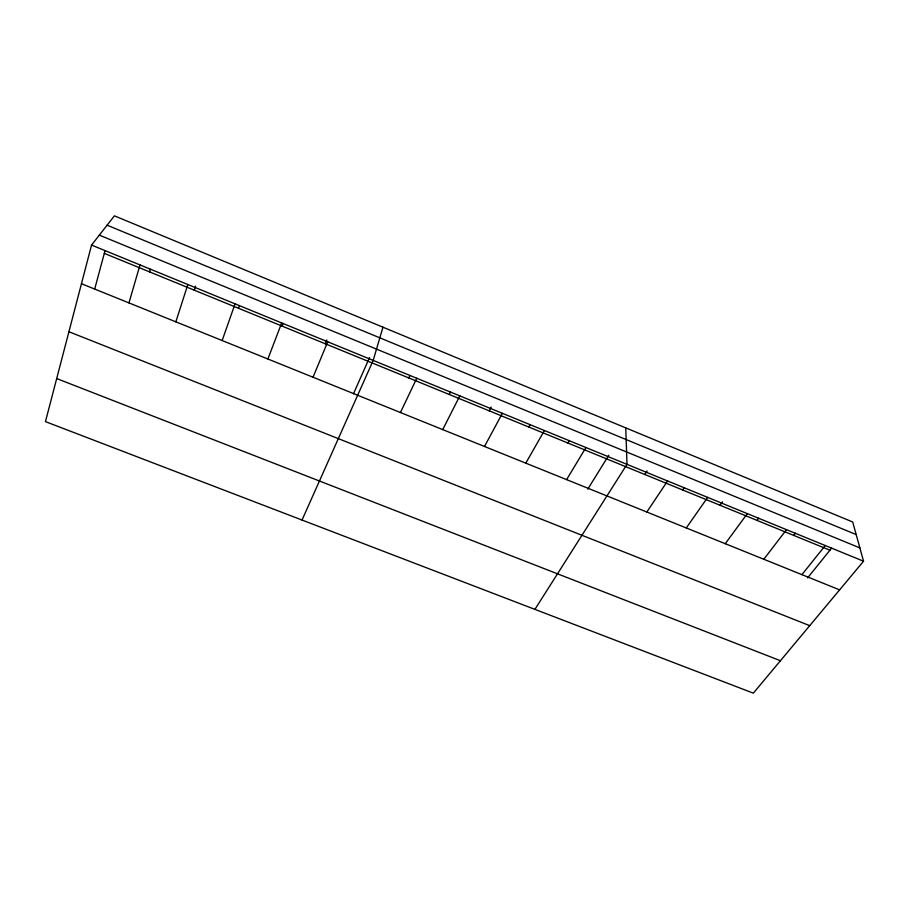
<?xml version="1.0" encoding="UTF-8"?>
<svg xmlns="http://www.w3.org/2000/svg" width="909" height="909" viewBox="0 0 909 909"><rect width="100%" height="100%" fill="white"/><g stroke="black" fill="none" stroke-linecap="round" stroke-linejoin="round"><path stroke-width="1.36" d="M91.548 245.078L45.45 421.628L753.345 693.158L863.55 561.217L852.699 521.993L114.42 215.842L91.548 245.078L863.55 561.217M94.638 289.267L105.035 250.691M128.953 302.902L140.009 264.917M382.962 327.195L373.19 360.407L302.038 520.05M149.576 271.893L150.36 269.257M175.846 321.831L187.845 284.506M194.287 290.187L195.605 286.153M222.148 340.534L235.067 303.845M238.465 308.265L239.408 305.617M267.882 358.998L281.688 322.934M282.131 326.115L283.131 323.513M325.263 343.772L326.854 339.932M313.048 377.235L327.729 341.795M353.476 393.779L369.577 357.43M408.8 377.939L409.97 375.462M400.437 412.527L416.765 378.258M449.251 394.483L450.512 391.949M442.717 429.593L459.829 395.881M489.235 410.845L491.224 407.107M484.497 446.467L502.37 413.311M528.777 427.025L530.152 424.571M525.788 463.147L544.411 430.525M567.886 443.024L569.307 440.604M566.602 479.622L585.953 447.535M587.759 489.167L608.769 455.273M534.912 609.371L627.005 464.34L625.756 427.878M644.799 474.487L647.094 470.976M646.833 512.028L667.581 480.963M682.636 489.962L684.204 487.656M686.272 527.947L707.679 497.382M720.053 505.279L722.485 501.87M725.257 543.696L747.323 513.619M757.072 520.425L758.742 518.175M763.81 559.251L786.512 529.663M793.693 535.401L795.409 533.197M801.92 574.647L825.247 545.525M807.59 577.908L831.678 548.047M56.699 378.564L780.433 660.729M68.925 331.74L809.726 625.653M81.458 283.722L839.621 589.873M104.308 253.372L829.928 550.218M99.331 235.124L859.869 547.911M107.103 225.193L856.187 534.572"/></g></svg>
